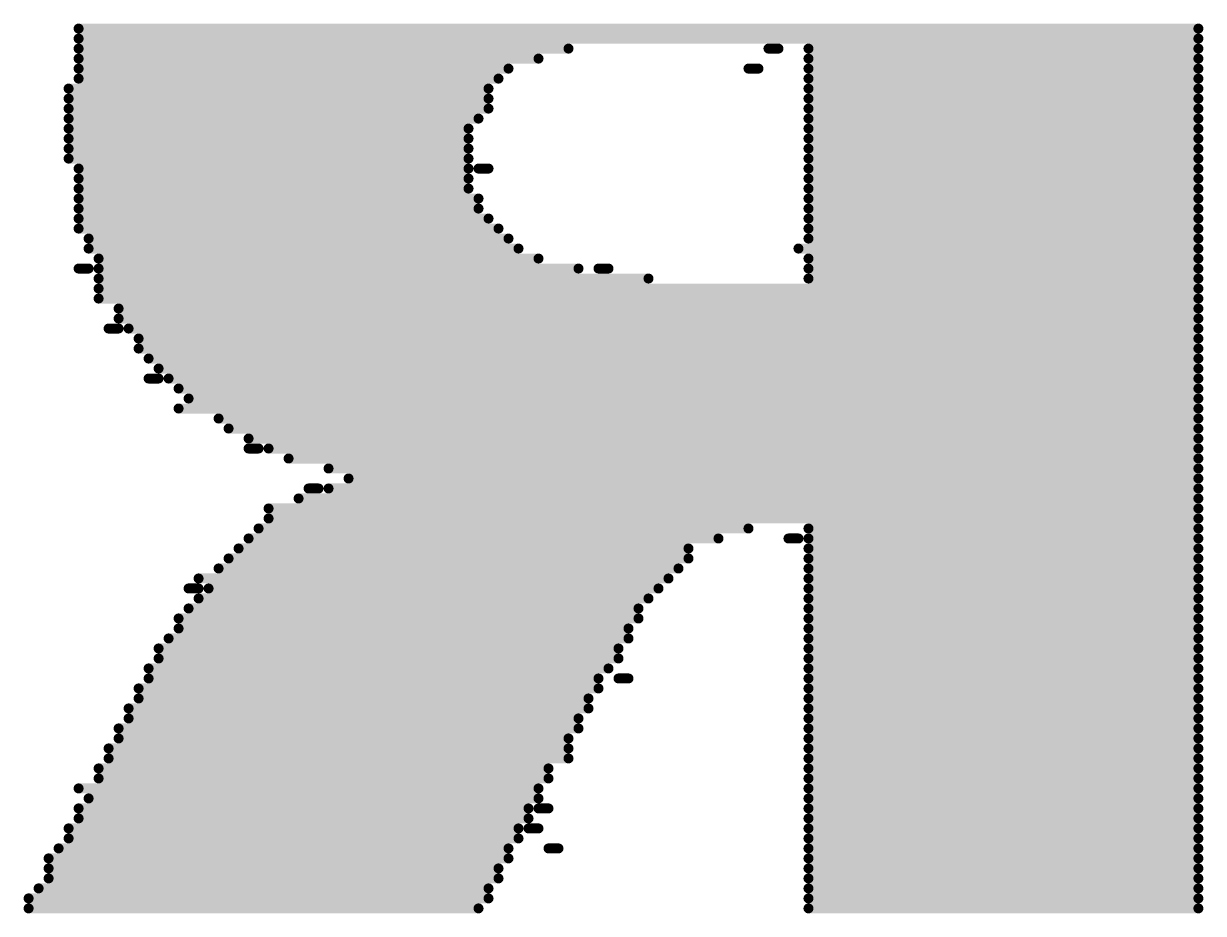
# Model space of a CAD drawing. Header units: inches. Extents: x -5 to 433, y -20 to 71.
# Drawn here: x 15.442 to 18.439, y 52.318 to 54.578 of the extents above; entities that cross this region are included whole.
import ezdxf

# ---------------------------------------------------------------- set-up
doc = ezdxf.new("R2010")
doc.units = ezdxf.units.IN
doc.layers.add('Bottom Overlay', color=54, linetype='Continuous')

msp = doc.modelspace()

# ---------------------------------------------------------------- linework, layer by layer
at = {"layer": 'Bottom Overlay', "const_width": 0.0254}
for points in [[(15.5816, 54.5656), (18.4264, 54.5656)], [(15.5816, 54.5402), (18.4264, 54.5402)], [(15.5816, 54.5148), (16.8262, 54.5148)], [(17.3342, 54.5148), (17.3596, 54.5148)], [(17.4358, 54.5148), (18.4264, 54.5148)], [(15.5816, 54.4894), (16.75, 54.4894)], [(17.4358, 54.4894), (18.4264, 54.4894)], [(15.5816, 54.464), (16.6738, 54.464)], [(17.2834, 54.464), (17.3088, 54.464)], [(17.4358, 54.464), (18.4264, 54.464)], [(15.5816, 54.4386), (16.6484, 54.4386)], [(17.4358, 54.4386), (18.4264, 54.4386)], [(15.5562, 54.4132), (16.623, 54.4132)], [(15.5562, 54.3878), (16.623, 54.3878)], [(17.4358, 54.4132), (18.4264, 54.4132)], [(17.4358, 54.3878), (18.4264, 54.3878)], [(15.5562, 54.3624), (16.623, 54.3624)], [(17.4358, 54.3624), (18.4264, 54.3624)], [(15.5562, 54.337), (16.5976, 54.337)], [(17.4358, 54.337), (18.4264, 54.337)], [(15.5562, 54.3116), (16.5722, 54.3116)], [(17.4358, 54.3116), (18.4264, 54.3116)], [(15.5562, 54.2862), (16.5722, 54.2862)], [(17.4358, 54.2862), (18.4264, 54.2862)], [(15.5562, 54.2608), (16.5722, 54.2608)], [(17.4358, 54.2608), (18.4264, 54.2608)], [(15.5562, 54.2354), (16.5722, 54.2354)], [(15.5816, 54.21), (16.5722, 54.21)], [(16.5976, 54.21), (16.623, 54.21)], [(17.4358, 54.2354), (18.4264, 54.2354)], [(17.4358, 54.21), (18.4264, 54.21)], [(15.5816, 54.1846), (16.5722, 54.1846)], [(17.4358, 54.1846), (18.4264, 54.1846)], [(15.5816, 54.1592), (16.5722, 54.1592)], [(17.4358, 54.1592), (18.4264, 54.1592)], [(15.5816, 54.1338), (16.5976, 54.1338)], [(17.4358, 54.1338), (18.4264, 54.1338)], [(15.5816, 54.1084), (16.5976, 54.1084)], [(17.4358, 54.1084), (18.4264, 54.1084)], [(15.5816, 54.083), (16.623, 54.083)], [(15.5816, 54.0576), (16.6484, 54.0576)], [(17.4358, 54.083), (18.4264, 54.083)], [(17.4358, 54.0576), (18.4264, 54.0576)], [(15.607, 54.0322), (16.6738, 54.0322)], [(17.4358, 54.0322), (18.4264, 54.0322)], [(15.607, 54.0068), (16.6992, 54.0068)], [(17.4104, 54.0068), (18.4264, 54.0068)], [(15.6324, 53.9814), (16.75, 53.9814)], [(17.4358, 53.9814), (18.4264, 53.9814)], [(15.5816, 53.956), (15.607, 53.956)], [(15.6324, 53.956), (16.8516, 53.956)], [(16.9024, 53.956), (16.9278, 53.956)], [(17.4358, 53.956), (18.4264, 53.956)], [(15.6324, 53.9306), (17.0294, 53.9306)], [(17.4358, 53.9306), (18.4264, 53.9306)], [(15.6324, 53.9052), (18.4264, 53.9052)], [(15.6324, 53.8798), (18.4264, 53.8798)], [(15.6832, 53.8544), (18.4264, 53.8544)], [(15.6832, 53.829), (18.4264, 53.829)], [(15.6578, 53.8036), (15.6832, 53.8036)], [(15.7086, 53.8036), (18.4264, 53.8036)], [(15.734, 53.7782), (18.4264, 53.7782)], [(15.734, 53.7528), (18.4264, 53.7528)], [(15.7594, 53.7274), (18.4264, 53.7274)], [(15.7848, 53.702), (18.4264, 53.702)], [(15.7594, 53.6766), (15.7848, 53.6766)], [(15.8102, 53.6766), (18.4264, 53.6766)], [(15.8356, 53.6512), (18.4264, 53.6512)], [(15.861, 53.6258), (18.4264, 53.6258)], [(15.8356, 53.6004), (18.4264, 53.6004)], [(15.9372, 53.575), (18.4264, 53.575)], [(15.9626, 53.5496), (18.4264, 53.5496)], [(16.0134, 53.5242), (18.4264, 53.5242)], [(16.0134, 53.4988), (16.0388, 53.4988)], [(16.0642, 53.4988), (18.4264, 53.4988)], [(16.115, 53.4734), (18.4264, 53.4734)], [(16.2166, 53.448), (18.4264, 53.448)], [(16.2674, 53.4226), (18.4264, 53.4226)], [(16.1404, 53.3718), (18.4264, 53.3718)], [(16.1658, 53.3972), (16.1912, 53.3972)], [(16.2166, 53.3972), (18.4264, 53.3972)], [(16.0642, 53.3464), (18.4264, 53.3464)], [(16.0642, 53.321), (18.4264, 53.321)], [(16.0388, 53.2956), (17.2834, 53.2956)], [(17.4358, 53.2956), (18.4264, 53.2956)], [(16.0134, 53.2702), (17.2072, 53.2702)], [(17.385, 53.2702), (17.4104, 53.2702)], [(17.4358, 53.2702), (18.4264, 53.2702)], [(15.9626, 53.2194), (17.131, 53.2194)], [(15.988, 53.2448), (17.131, 53.2448)], [(17.4358, 53.2448), (18.4264, 53.2448)], [(17.4358, 53.2194), (18.4264, 53.2194)], [(15.9372, 53.194), (17.1056, 53.194)], [(17.4358, 53.194), (18.4264, 53.194)], [(15.8864, 53.1686), (17.0802, 53.1686)], [(17.4358, 53.1686), (18.4264, 53.1686)], [(15.861, 53.1432), (15.8864, 53.1432)], [(15.9118, 53.1432), (17.0548, 53.1432)], [(17.4358, 53.1432), (18.4264, 53.1432)], [(15.8864, 53.1178), (17.0294, 53.1178)], [(17.4358, 53.1178), (18.4264, 53.1178)], [(15.861, 53.0924), (17.004, 53.0924)], [(17.4358, 53.0924), (18.4264, 53.0924)], [(15.8356, 53.067), (17.004, 53.067)], [(15.8356, 53.0416), (16.9786, 53.0416)], [(17.4358, 53.067), (18.4264, 53.067)], [(17.4358, 53.0416), (18.4264, 53.0416)], [(15.8102, 53.0162), (16.9786, 53.0162)], [(17.4358, 53.0162), (18.4264, 53.0162)], [(15.7848, 52.9908), (16.9532, 52.9908)], [(17.4358, 52.9908), (18.4264, 52.9908)], [(15.7848, 52.9654), (16.9532, 52.9654)], [(17.4358, 52.9654), (18.4264, 52.9654)], [(15.7594, 52.94), (16.9278, 52.94)], [(17.4358, 52.94), (18.4264, 52.94)], [(15.734, 52.8892), (16.9024, 52.8892)], [(15.7594, 52.9146), (16.9024, 52.9146)], [(16.9532, 52.9146), (16.9786, 52.9146)], [(17.4358, 52.9146), (18.4264, 52.9146)], [(17.4358, 52.8892), (18.4264, 52.8892)], [(15.734, 52.8638), (16.877, 52.8638)], [(17.4358, 52.8638), (18.4264, 52.8638)], [(15.7086, 52.8384), (16.877, 52.8384)], [(17.4358, 52.8384), (18.4264, 52.8384)], [(15.7086, 52.813), (16.8516, 52.813)], [(17.4358, 52.813), (18.4264, 52.813)], [(15.6832, 52.7876), (16.8516, 52.7876)], [(17.4358, 52.7876), (18.4264, 52.7876)], [(15.6832, 52.7622), (16.8262, 52.7622)], [(17.4358, 52.7622), (18.4264, 52.7622)], [(15.6578, 52.7368), (16.8262, 52.7368)], [(15.6578, 52.7114), (16.8262, 52.7114)], [(17.4358, 52.7368), (18.4264, 52.7368)], [(17.4358, 52.7114), (18.4264, 52.7114)], [(15.6324, 52.686), (16.7754, 52.686)], [(17.4358, 52.686), (18.4264, 52.686)], [(15.6324, 52.6606), (16.7754, 52.6606)], [(17.4358, 52.6606), (18.4264, 52.6606)], [(15.5816, 52.6352), (16.75, 52.6352)], [(17.4358, 52.6352), (18.4264, 52.6352)], [(15.607, 52.6098), (16.75, 52.6098)], [(17.4358, 52.6098), (18.4264, 52.6098)], [(15.5816, 52.5844), (16.7246, 52.5844)], [(15.5816, 52.559), (16.7246, 52.559)], [(16.75, 52.5844), (16.7754, 52.5844)], [(17.4358, 52.5844), (18.4264, 52.5844)], [(17.4358, 52.559), (18.4264, 52.559)], [(15.5562, 52.5336), (16.6992, 52.5336)], [(16.7246, 52.5336), (16.75, 52.5336)], [(17.4358, 52.5336), (18.4264, 52.5336)], [(15.5562, 52.5082), (16.6992, 52.5082)], [(17.4358, 52.5082), (18.4264, 52.5082)], [(15.5308, 52.4828), (16.6738, 52.4828)], [(16.7754, 52.4828), (16.8008, 52.4828)], [(17.4358, 52.4828), (18.4264, 52.4828)], [(15.5054, 52.4574), (16.6738, 52.4574)], [(17.4358, 52.4574), (18.4264, 52.4574)], [(15.5054, 52.432), (16.6484, 52.432)], [(17.4358, 52.432), (18.4264, 52.432)], [(15.48, 52.3812), (16.623, 52.3812)], [(15.5054, 52.4066), (16.6484, 52.4066)], [(17.4358, 52.4066), (18.4264, 52.4066)], [(17.4358, 52.3812), (18.4264, 52.3812)], [(15.4546, 52.3558), (16.623, 52.3558)], [(17.4358, 52.3558), (18.4264, 52.3558)], [(15.4546, 52.3304), (16.5976, 52.3304)], [(17.4358, 52.3304), (18.4264, 52.3304)]]:
    msp.add_lwpolyline(points, dxfattribs=at)
at = {"layer": 'Bottom Overlay', "const_width": 0.0127}
for points in [[(15.5753, 54.5656, 1), (15.588, 54.5656, 1)], [(15.5753, 54.5402, 1), (15.588, 54.5402, 1)], [(18.4201, 54.5656, 1), (18.4328, 54.5656, 1)], [(18.4201, 54.5402, 1), (18.4328, 54.5402, 1)], [(15.5753, 54.5148, 1), (15.588, 54.5148, 1)], [(16.8199, 54.5148, 1), (16.8326, 54.5148, 1)], [(17.3279, 54.5148, 1), (17.3406, 54.5148, 1)], [(17.3533, 54.5148, 1), (17.366, 54.5148, 1)], [(17.4295, 54.5148, 1), (17.4422, 54.5148, 1)], [(18.4201, 54.5148, 1), (18.4328, 54.5148, 1)], [(15.5753, 54.4894, 1), (15.588, 54.4894, 1)], [(16.7437, 54.4894, 1), (16.7564, 54.4894, 1)], [(17.4295, 54.4894, 1), (17.4422, 54.4894, 1)], [(18.4201, 54.4894, 1), (18.4328, 54.4894, 1)], [(15.5753, 54.464, 1), (15.588, 54.464, 1)], [(16.6675, 54.464, 1), (16.6802, 54.464, 1)], [(17.2771, 54.464, 1), (17.2898, 54.464, 1)], [(17.3025, 54.464, 1), (17.3152, 54.464, 1)], [(17.4295, 54.464, 1), (17.4422, 54.464, 1)], [(18.4201, 54.464, 1), (18.4328, 54.464, 1)], [(15.5753, 54.4386, 1), (15.588, 54.4386, 1)], [(16.6421, 54.4386, 1), (16.6548, 54.4386, 1)], [(17.4295, 54.4386, 1), (17.4422, 54.4386, 1)], [(18.4201, 54.4386, 1), (18.4328, 54.4386, 1)], [(15.5499, 54.4132, 1), (15.5626, 54.4132, 1)], [(15.5499, 54.3878, 1), (15.5626, 54.3878, 1)], [(16.6167, 54.4132, 1), (16.6294, 54.4132, 1)], [(16.6167, 54.3878, 1), (16.6294, 54.3878, 1)], [(17.4295, 54.4132, 1), (17.4422, 54.4132, 1)], [(17.4295, 54.3878, 1), (17.4422, 54.3878, 1)], [(18.4201, 54.4132, 1), (18.4328, 54.4132, 1)], [(18.4201, 54.3878, 1), (18.4328, 54.3878, 1)], [(15.5499, 54.3624, 1), (15.5626, 54.3624, 1)], [(16.6167, 54.3624, 1), (16.6294, 54.3624, 1)], [(17.4295, 54.3624, 1), (17.4422, 54.3624, 1)], [(18.4201, 54.3624, 1), (18.4328, 54.3624, 1)], [(15.5499, 54.337, 1), (15.5626, 54.337, 1)], [(16.5913, 54.337, 1), (16.604, 54.337, 1)], [(17.4295, 54.337, 1), (17.4422, 54.337, 1)], [(18.4201, 54.337, 1), (18.4328, 54.337, 1)], [(15.5499, 54.3116, 1), (15.5626, 54.3116, 1)], [(16.5659, 54.3116, 1), (16.5786, 54.3116, 1)], [(17.4295, 54.3116, 1), (17.4422, 54.3116, 1)], [(18.4201, 54.3116, 1), (18.4328, 54.3116, 1)], [(15.5499, 54.2862, 1), (15.5626, 54.2862, 1)], [(16.5659, 54.2862, 1), (16.5786, 54.2862, 1)], [(17.4295, 54.2862, 1), (17.4422, 54.2862, 1)], [(18.4201, 54.2862, 1), (18.4328, 54.2862, 1)], [(15.5499, 54.2608, 1), (15.5626, 54.2608, 1)], [(16.5659, 54.2608, 1), (16.5786, 54.2608, 1)], [(17.4295, 54.2608, 1), (17.4422, 54.2608, 1)], [(18.4201, 54.2608, 1), (18.4328, 54.2608, 1)], [(15.5499, 54.2354, 1), (15.5626, 54.2354, 1)], [(15.5753, 54.21, 1), (15.588, 54.21, 1)], [(16.5659, 54.2354, 1), (16.5786, 54.2354, 1)], [(16.5659, 54.21, 1), (16.5786, 54.21, 1)], [(16.5913, 54.21, 1), (16.604, 54.21, 1)], [(16.6167, 54.21, 1), (16.6294, 54.21, 1)], [(17.4295, 54.2354, 1), (17.4422, 54.2354, 1)], [(17.4295, 54.21, 1), (17.4422, 54.21, 1)], [(18.4201, 54.2354, 1), (18.4328, 54.2354, 1)], [(18.4201, 54.21, 1), (18.4328, 54.21, 1)], [(15.5753, 54.1846, 1), (15.588, 54.1846, 1)], [(16.5659, 54.1846, 1), (16.5786, 54.1846, 1)], [(17.4295, 54.1846, 1), (17.4422, 54.1846, 1)], [(18.4201, 54.1846, 1), (18.4328, 54.1846, 1)], [(15.5753, 54.1592, 1), (15.588, 54.1592, 1)], [(16.5659, 54.1592, 1), (16.5786, 54.1592, 1)], [(17.4295, 54.1592, 1), (17.4422, 54.1592, 1)], [(18.4201, 54.1592, 1), (18.4328, 54.1592, 1)], [(15.5753, 54.1338, 1), (15.588, 54.1338, 1)], [(16.5913, 54.1338, 1), (16.604, 54.1338, 1)], [(17.4295, 54.1338, 1), (17.4422, 54.1338, 1)], [(18.4201, 54.1338, 1), (18.4328, 54.1338, 1)], [(15.5753, 54.1084, 1), (15.588, 54.1084, 1)], [(16.5913, 54.1084, 1), (16.604, 54.1084, 1)], [(17.4295, 54.1084, 1), (17.4422, 54.1084, 1)], [(18.4201, 54.1084, 1), (18.4328, 54.1084, 1)], [(15.5753, 54.083, 1), (15.588, 54.083, 1)], [(15.5753, 54.0576, 1), (15.588, 54.0576, 1)], [(16.6167, 54.083, 1), (16.6294, 54.083, 1)], [(16.6421, 54.0576, 1), (16.6548, 54.0576, 1)], [(17.4295, 54.083, 1), (17.4422, 54.083, 1)], [(17.4295, 54.0576, 1), (17.4422, 54.0576, 1)], [(18.4201, 54.083, 1), (18.4328, 54.083, 1)], [(18.4201, 54.0576, 1), (18.4328, 54.0576, 1)], [(15.6007, 54.0322, 1), (15.6134, 54.0322, 1)], [(16.6675, 54.0322, 1), (16.6802, 54.0322, 1)], [(17.4295, 54.0322, 1), (17.4422, 54.0322, 1)], [(18.4201, 54.0322, 1), (18.4328, 54.0322, 1)], [(15.6007, 54.0068, 1), (15.6134, 54.0068, 1)], [(16.6929, 54.0068, 1), (16.7056, 54.0068, 1)], [(17.4041, 54.0068, 1), (17.4168, 54.0068, 1)], [(18.4201, 54.0068, 1), (18.4328, 54.0068, 1)], [(15.6261, 53.9814, 1), (15.6388, 53.9814, 1)], [(16.7437, 53.9814, 1), (16.7564, 53.9814, 1)], [(17.4295, 53.9814, 1), (17.4422, 53.9814, 1)], [(18.4201, 53.9814, 1), (18.4328, 53.9814, 1)], [(15.5753, 53.956, 1), (15.588, 53.956, 1)], [(15.6007, 53.956, 1), (15.6134, 53.956, 1)], [(15.6261, 53.956, 1), (15.6388, 53.956, 1)], [(16.8453, 53.956, 1), (16.858, 53.956, 1)], [(16.8961, 53.956, 1), (16.9088, 53.956, 1)], [(16.9215, 53.956, 1), (16.9342, 53.956, 1)], [(17.4295, 53.956, 1), (17.4422, 53.956, 1)], [(18.4201, 53.956, 1), (18.4328, 53.956, 1)], [(15.6261, 53.9306, 1), (15.6388, 53.9306, 1)], [(17.0231, 53.9306, 1), (17.0358, 53.9306, 1)], [(17.4295, 53.9306, 1), (17.4422, 53.9306, 1)], [(18.4201, 53.9306, 1), (18.4328, 53.9306, 1)], [(15.6261, 53.9052, 1), (15.6388, 53.9052, 1)], [(15.6261, 53.8798, 1), (15.6388, 53.8798, 1)], [(18.4201, 53.9052, 1), (18.4328, 53.9052, 1)], [(18.4201, 53.8798, 1), (18.4328, 53.8798, 1)], [(15.6769, 53.8544, 1), (15.6896, 53.8544, 1)], [(18.4201, 53.8544, 1), (18.4328, 53.8544, 1)], [(15.6769, 53.829, 1), (15.6896, 53.829, 1)], [(18.4201, 53.829, 1), (18.4328, 53.829, 1)], [(15.6515, 53.8036, 1), (15.6642, 53.8036, 1)], [(15.6769, 53.8036, 1), (15.6896, 53.8036, 1)], [(15.7023, 53.8036, 1), (15.715, 53.8036, 1)], [(18.4201, 53.8036, 1), (18.4328, 53.8036, 1)], [(15.7277, 53.7782, 1), (15.7404, 53.7782, 1)], [(18.4201, 53.7782, 1), (18.4328, 53.7782, 1)], [(15.7277, 53.7528, 1), (15.7404, 53.7528, 1)], [(15.7531, 53.7274, 1), (15.7658, 53.7274, 1)], [(18.4201, 53.7528, 1), (18.4328, 53.7528, 1)], [(18.4201, 53.7274, 1), (18.4328, 53.7274, 1)], [(15.7785, 53.702, 1), (15.7912, 53.702, 1)], [(18.4201, 53.702, 1), (18.4328, 53.702, 1)], [(15.7531, 53.6766, 1), (15.7658, 53.6766, 1)], [(15.7785, 53.6766, 1), (15.7912, 53.6766, 1)], [(15.8039, 53.6766, 1), (15.8166, 53.6766, 1)], [(18.4201, 53.6766, 1), (18.4328, 53.6766, 1)], [(15.8293, 53.6512, 1), (15.842, 53.6512, 1)], [(18.4201, 53.6512, 1), (18.4328, 53.6512, 1)], [(15.8547, 53.6258, 1), (15.8674, 53.6258, 1)], [(18.4201, 53.6258, 1), (18.4328, 53.6258, 1)], [(15.8293, 53.6004, 1), (15.842, 53.6004, 1)], [(18.4201, 53.6004, 1), (18.4328, 53.6004, 1)], [(15.9309, 53.575, 1), (15.9436, 53.575, 1)], [(15.9563, 53.5496, 1), (15.969, 53.5496, 1)], [(18.4201, 53.575, 1), (18.4328, 53.575, 1)], [(18.4201, 53.5496, 1), (18.4328, 53.5496, 1)], [(16.0071, 53.5242, 1), (16.0198, 53.5242, 1)], [(18.4201, 53.5242, 1), (18.4328, 53.5242, 1)], [(16.0071, 53.4988, 1), (16.0198, 53.4988, 1)], [(16.0325, 53.4988, 1), (16.0452, 53.4988, 1)], [(16.0579, 53.4988, 1), (16.0706, 53.4988, 1)], [(18.4201, 53.4988, 1), (18.4328, 53.4988, 1)], [(16.1087, 53.4734, 1), (16.1214, 53.4734, 1)], [(18.4201, 53.4734, 1), (18.4328, 53.4734, 1)], [(16.2103, 53.448, 1), (16.223, 53.448, 1)], [(18.4201, 53.448, 1), (18.4328, 53.448, 1)], [(16.2611, 53.4226, 1), (16.2738, 53.4226, 1)], [(18.4201, 53.4226, 1), (18.4328, 53.4226, 1)], [(16.1341, 53.3718, 1), (16.1468, 53.3718, 1)], [(16.1595, 53.3972, 1), (16.1722, 53.3972, 1)], [(16.1849, 53.3972, 1), (16.1976, 53.3972, 1)], [(16.2103, 53.3972, 1), (16.223, 53.3972, 1)], [(18.4201, 53.3972, 1), (18.4328, 53.3972, 1)], [(18.4201, 53.3718, 1), (18.4328, 53.3718, 1)], [(16.0579, 53.3464, 1), (16.0706, 53.3464, 1)], [(18.4201, 53.3464, 1), (18.4328, 53.3464, 1)], [(16.0579, 53.321, 1), (16.0706, 53.321, 1)], [(18.4201, 53.321, 1), (18.4328, 53.321, 1)], [(16.0325, 53.2956, 1), (16.0452, 53.2956, 1)], [(17.2771, 53.2956, 1), (17.2898, 53.2956, 1)], [(17.4295, 53.2956, 1), (17.4422, 53.2956, 1)], [(18.4201, 53.2956, 1), (18.4328, 53.2956, 1)], [(16.0071, 53.2702, 1), (16.0198, 53.2702, 1)], [(17.2009, 53.2702, 1), (17.2136, 53.2702, 1)], [(17.3787, 53.2702, 1), (17.3914, 53.2702, 1)], [(17.4041, 53.2702, 1), (17.4168, 53.2702, 1)], [(17.4295, 53.2702, 1), (17.4422, 53.2702, 1)], [(18.4201, 53.2702, 1), (18.4328, 53.2702, 1)], [(15.9563, 53.2194, 1), (15.969, 53.2194, 1)], [(15.9817, 53.2448, 1), (15.9944, 53.2448, 1)], [(17.1247, 53.2448, 1), (17.1374, 53.2448, 1)], [(17.1247, 53.2194, 1), (17.1374, 53.2194, 1)], [(17.4295, 53.2448, 1), (17.4422, 53.2448, 1)], [(17.4295, 53.2194, 1), (17.4422, 53.2194, 1)], [(18.4201, 53.2448, 1), (18.4328, 53.2448, 1)], [(18.4201, 53.2194, 1), (18.4328, 53.2194, 1)], [(15.9309, 53.194, 1), (15.9436, 53.194, 1)], [(17.0993, 53.194, 1), (17.112, 53.194, 1)], [(17.4295, 53.194, 1), (17.4422, 53.194, 1)], [(18.4201, 53.194, 1), (18.4328, 53.194, 1)], [(15.8801, 53.1686, 1), (15.8928, 53.1686, 1)], [(17.0739, 53.1686, 1), (17.0866, 53.1686, 1)], [(17.4295, 53.1686, 1), (17.4422, 53.1686, 1)], [(18.4201, 53.1686, 1), (18.4328, 53.1686, 1)], [(15.8547, 53.1432, 1), (15.8674, 53.1432, 1)], [(15.8801, 53.1432, 1), (15.8928, 53.1432, 1)], [(15.9055, 53.1432, 1), (15.9182, 53.1432, 1)], [(17.0485, 53.1432, 1), (17.0612, 53.1432, 1)], [(17.4295, 53.1432, 1), (17.4422, 53.1432, 1)], [(18.4201, 53.1432, 1), (18.4328, 53.1432, 1)], [(15.8801, 53.1178, 1), (15.8928, 53.1178, 1)], [(17.0231, 53.1178, 1), (17.0358, 53.1178, 1)], [(17.4295, 53.1178, 1), (17.4422, 53.1178, 1)], [(18.4201, 53.1178, 1), (18.4328, 53.1178, 1)], [(15.8547, 53.0924, 1), (15.8674, 53.0924, 1)], [(16.9977, 53.0924, 1), (17.0104, 53.0924, 1)], [(17.4295, 53.0924, 1), (17.4422, 53.0924, 1)], [(18.4201, 53.0924, 1), (18.4328, 53.0924, 1)], [(15.8293, 53.067, 1), (15.842, 53.067, 1)], [(15.8293, 53.0416, 1), (15.842, 53.0416, 1)], [(16.9723, 53.0416, 1), (16.985, 53.0416, 1)], [(16.9977, 53.067, 1), (17.0104, 53.067, 1)], [(17.4295, 53.067, 1), (17.4422, 53.067, 1)], [(17.4295, 53.0416, 1), (17.4422, 53.0416, 1)], [(18.4201, 53.067, 1), (18.4328, 53.067, 1)], [(18.4201, 53.0416, 1), (18.4328, 53.0416, 1)], [(15.8039, 53.0162, 1), (15.8166, 53.0162, 1)], [(16.9723, 53.0162, 1), (16.985, 53.0162, 1)], [(17.4295, 53.0162, 1), (17.4422, 53.0162, 1)], [(18.4201, 53.0162, 1), (18.4328, 53.0162, 1)], [(15.7785, 52.9908, 1), (15.7912, 52.9908, 1)], [(16.9469, 52.9908, 1), (16.9596, 52.9908, 1)], [(17.4295, 52.9908, 1), (17.4422, 52.9908, 1)], [(18.4201, 52.9908, 1), (18.4328, 52.9908, 1)], [(15.7785, 52.9654, 1), (15.7912, 52.9654, 1)], [(16.9469, 52.9654, 1), (16.9596, 52.9654, 1)], [(17.4295, 52.9654, 1), (17.4422, 52.9654, 1)], [(18.4201, 52.9654, 1), (18.4328, 52.9654, 1)], [(15.7531, 52.94, 1), (15.7658, 52.94, 1)], [(16.9215, 52.94, 1), (16.9342, 52.94, 1)], [(17.4295, 52.94, 1), (17.4422, 52.94, 1)], [(18.4201, 52.94, 1), (18.4328, 52.94, 1)], [(15.7277, 52.8892, 1), (15.7404, 52.8892, 1)], [(15.7531, 52.9146, 1), (15.7658, 52.9146, 1)], [(16.8961, 52.9146, 1), (16.9088, 52.9146, 1)], [(16.8961, 52.8892, 1), (16.9088, 52.8892, 1)], [(16.9469, 52.9146, 1), (16.9596, 52.9146, 1)], [(16.9723, 52.9146, 1), (16.985, 52.9146, 1)], [(17.4295, 52.9146, 1), (17.4422, 52.9146, 1)], [(17.4295, 52.8892, 1), (17.4422, 52.8892, 1)], [(18.4201, 52.9146, 1), (18.4328, 52.9146, 1)], [(18.4201, 52.8892, 1), (18.4328, 52.8892, 1)], [(15.7277, 52.8638, 1), (15.7404, 52.8638, 1)], [(16.8707, 52.8638, 1), (16.8834, 52.8638, 1)], [(17.4295, 52.8638, 1), (17.4422, 52.8638, 1)], [(18.4201, 52.8638, 1), (18.4328, 52.8638, 1)], [(15.7023, 52.8384, 1), (15.715, 52.8384, 1)], [(16.8707, 52.8384, 1), (16.8834, 52.8384, 1)], [(17.4295, 52.8384, 1), (17.4422, 52.8384, 1)], [(18.4201, 52.8384, 1), (18.4328, 52.8384, 1)], [(15.7023, 52.813, 1), (15.715, 52.813, 1)], [(16.8453, 52.813, 1), (16.858, 52.813, 1)], [(17.4295, 52.813, 1), (17.4422, 52.813, 1)], [(18.4201, 52.813, 1), (18.4328, 52.813, 1)], [(15.6769, 52.7876, 1), (15.6896, 52.7876, 1)], [(16.8453, 52.7876, 1), (16.858, 52.7876, 1)], [(17.4295, 52.7876, 1), (17.4422, 52.7876, 1)], [(18.4201, 52.7876, 1), (18.4328, 52.7876, 1)], [(15.6769, 52.7622, 1), (15.6896, 52.7622, 1)], [(16.8199, 52.7622, 1), (16.8326, 52.7622, 1)], [(17.4295, 52.7622, 1), (17.4422, 52.7622, 1)], [(18.4201, 52.7622, 1), (18.4328, 52.7622, 1)], [(15.6515, 52.7368, 1), (15.6642, 52.7368, 1)], [(15.6515, 52.7114, 1), (15.6642, 52.7114, 1)], [(16.8199, 52.7368, 1), (16.8326, 52.7368, 1)], [(16.8199, 52.7114, 1), (16.8326, 52.7114, 1)], [(17.4295, 52.7368, 1), (17.4422, 52.7368, 1)], [(17.4295, 52.7114, 1), (17.4422, 52.7114, 1)], [(18.4201, 52.7368, 1), (18.4328, 52.7368, 1)], [(18.4201, 52.7114, 1), (18.4328, 52.7114, 1)], [(15.6261, 52.686, 1), (15.6388, 52.686, 1)], [(16.7691, 52.686, 1), (16.7818, 52.686, 1)], [(17.4295, 52.686, 1), (17.4422, 52.686, 1)], [(18.4201, 52.686, 1), (18.4328, 52.686, 1)], [(15.6261, 52.6606, 1), (15.6388, 52.6606, 1)], [(16.7691, 52.6606, 1), (16.7818, 52.6606, 1)], [(17.4295, 52.6606, 1), (17.4422, 52.6606, 1)], [(18.4201, 52.6606, 1), (18.4328, 52.6606, 1)], [(15.5753, 52.6352, 1), (15.588, 52.6352, 1)], [(16.7437, 52.6352, 1), (16.7564, 52.6352, 1)], [(17.4295, 52.6352, 1), (17.4422, 52.6352, 1)], [(18.4201, 52.6352, 1), (18.4328, 52.6352, 1)], [(15.6007, 52.6098, 1), (15.6134, 52.6098, 1)], [(16.7437, 52.6098, 1), (16.7564, 52.6098, 1)], [(17.4295, 52.6098, 1), (17.4422, 52.6098, 1)], [(18.4201, 52.6098, 1), (18.4328, 52.6098, 1)], [(15.5753, 52.5844, 1), (15.588, 52.5844, 1)], [(15.5753, 52.559, 1), (15.588, 52.559, 1)], [(16.7183, 52.5844, 1), (16.731, 52.5844, 1)], [(16.7183, 52.559, 1), (16.731, 52.559, 1)], [(16.7437, 52.5844, 1), (16.7564, 52.5844, 1)], [(16.7691, 52.5844, 1), (16.7818, 52.5844, 1)], [(17.4295, 52.5844, 1), (17.4422, 52.5844, 1)], [(17.4295, 52.559, 1), (17.4422, 52.559, 1)], [(18.4201, 52.5844, 1), (18.4328, 52.5844, 1)], [(18.4201, 52.559, 1), (18.4328, 52.559, 1)], [(15.5499, 52.5336, 1), (15.5626, 52.5336, 1)], [(16.6929, 52.5336, 1), (16.7056, 52.5336, 1)], [(16.7183, 52.5336, 1), (16.731, 52.5336, 1)], [(16.7437, 52.5336, 1), (16.7564, 52.5336, 1)], [(17.4295, 52.5336, 1), (17.4422, 52.5336, 1)], [(18.4201, 52.5336, 1), (18.4328, 52.5336, 1)], [(15.5499, 52.5082, 1), (15.5626, 52.5082, 1)], [(16.6929, 52.5082, 1), (16.7056, 52.5082, 1)], [(17.4295, 52.5082, 1), (17.4422, 52.5082, 1)], [(18.4201, 52.5082, 1), (18.4328, 52.5082, 1)], [(15.5245, 52.4828, 1), (15.5372, 52.4828, 1)], [(16.6675, 52.4828, 1), (16.6802, 52.4828, 1)], [(16.7691, 52.4828, 1), (16.7818, 52.4828, 1)], [(16.7945, 52.4828, 1), (16.8072, 52.4828, 1)], [(17.4295, 52.4828, 1), (17.4422, 52.4828, 1)], [(18.4201, 52.4828, 1), (18.4328, 52.4828, 1)], [(15.4991, 52.4574, 1), (15.5118, 52.4574, 1)], [(16.6675, 52.4574, 1), (16.6802, 52.4574, 1)], [(17.4295, 52.4574, 1), (17.4422, 52.4574, 1)], [(18.4201, 52.4574, 1), (18.4328, 52.4574, 1)], [(15.4991, 52.432, 1), (15.5118, 52.432, 1)], [(16.6421, 52.432, 1), (16.6548, 52.432, 1)], [(17.4295, 52.432, 1), (17.4422, 52.432, 1)], [(18.4201, 52.432, 1), (18.4328, 52.432, 1)], [(15.4737, 52.3812, 1), (15.4864, 52.3812, 1)], [(15.4991, 52.4066, 1), (15.5118, 52.4066, 1)], [(16.6167, 52.3812, 1), (16.6294, 52.3812, 1)], [(16.6421, 52.4066, 1), (16.6548, 52.4066, 1)], [(17.4295, 52.4066, 1), (17.4422, 52.4066, 1)], [(17.4295, 52.3812, 1), (17.4422, 52.3812, 1)], [(18.4201, 52.4066, 1), (18.4328, 52.4066, 1)], [(18.4201, 52.3812, 1), (18.4328, 52.3812, 1)], [(15.4483, 52.3558, 1), (15.461, 52.3558, 1)], [(16.6167, 52.3558, 1), (16.6294, 52.3558, 1)], [(17.4295, 52.3558, 1), (17.4422, 52.3558, 1)], [(18.4201, 52.3558, 1), (18.4328, 52.3558, 1)], [(15.4483, 52.3304, 1), (15.461, 52.3304, 1)], [(16.5913, 52.3304, 1), (16.604, 52.3304, 1)], [(17.4295, 52.3304, 1), (17.4422, 52.3304, 1)], [(18.4201, 52.3304, 1), (18.4328, 52.3304, 1)]]:
    msp.add_lwpolyline(points, format="xyb", close=True, dxfattribs=at)

doc.saveas('drawing.dxf')
